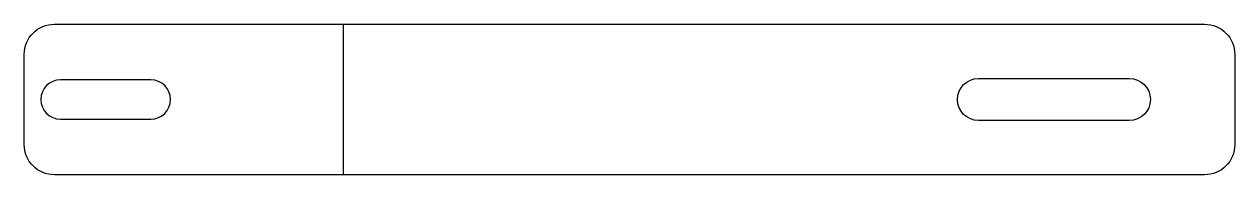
# Model space of a CAD drawing. Extents: x -102 to 300, y -25 to 25.
import ezdxf

# ---------------------------------------------------------------- set-up
doc = ezdxf.new("R2010")
doc.units = 0

msp = doc.modelspace()

# ---------------------------------------------------------------- linework, layer by layer
at = {"layer": '1'}
for points in [[(300, 15), (300, -15, -0.414214), (290, -25), (-91.58, -25, -0.414214), (-101.58, -15), (-101.58, 15, -0.414214), (-91.58, 25), (290, 25, -0.414214)], [(-59.58, 6.5), (-89.58, 6.5, 1), (-89.58, -6.5), (-59.58, -6.5, 1)], [(265, 7, -1), (265, -7), (215, -7, -1), (215, 7)]]:
    msp.add_lwpolyline(points, format="xyb", close=True, dxfattribs=at)
at = {"layer": '2'}
msp.add_line((4.21, 25), (4.21, -25), dxfattribs=at)

doc.saveas('drawing.dxf')
